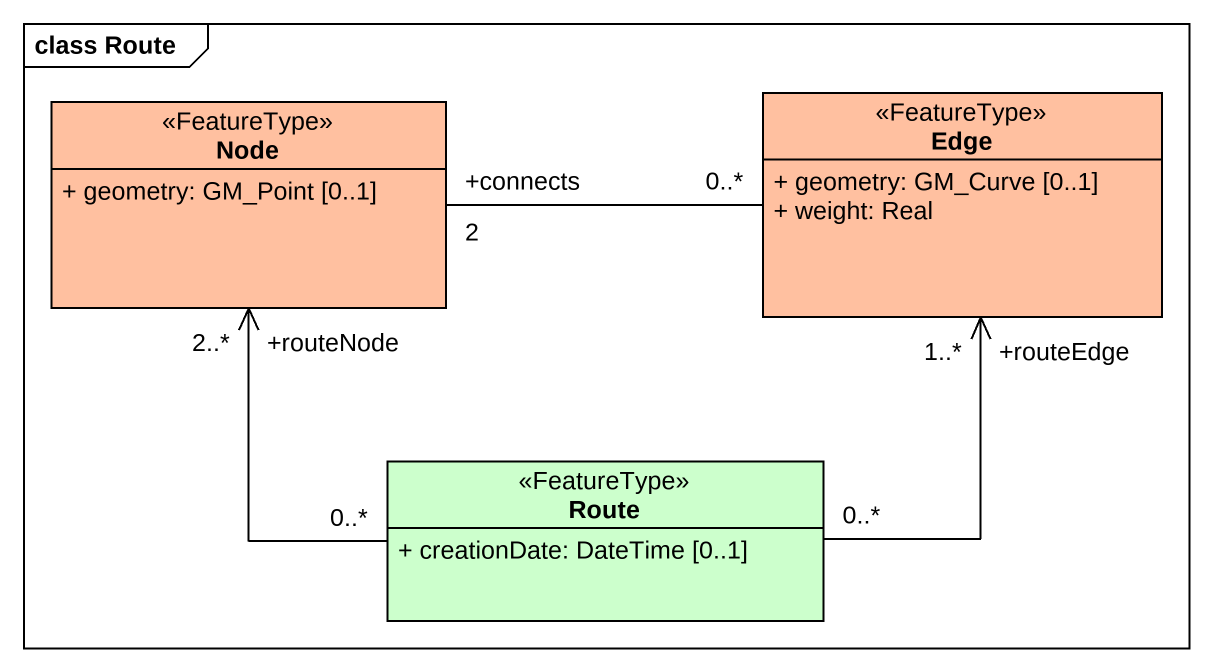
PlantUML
@startuml
mainframe class Route
hide circle
hide empty members
skinparam classAttributeIconSize 0
class "Node" as Node_ <<FeatureType>> #FFC0A0 {
  + geometry: GM_Point [0..1]
}
class Edge <<FeatureType>> #FFC0A0 {
  + geometry: GM_Curve [0..1]
  + weight: Real
}
class Route <<FeatureType>> #CCFFCC {
  + creationDate: DateTime [0..1]
}
Node_ "+connects\n2" -right- "0..*" Edge
Route "0..*" -up-> "+routeNode\n2..*" Node_
Route "0..*" -up-> "+routeEdge\n1..*" Edge
@enduml
